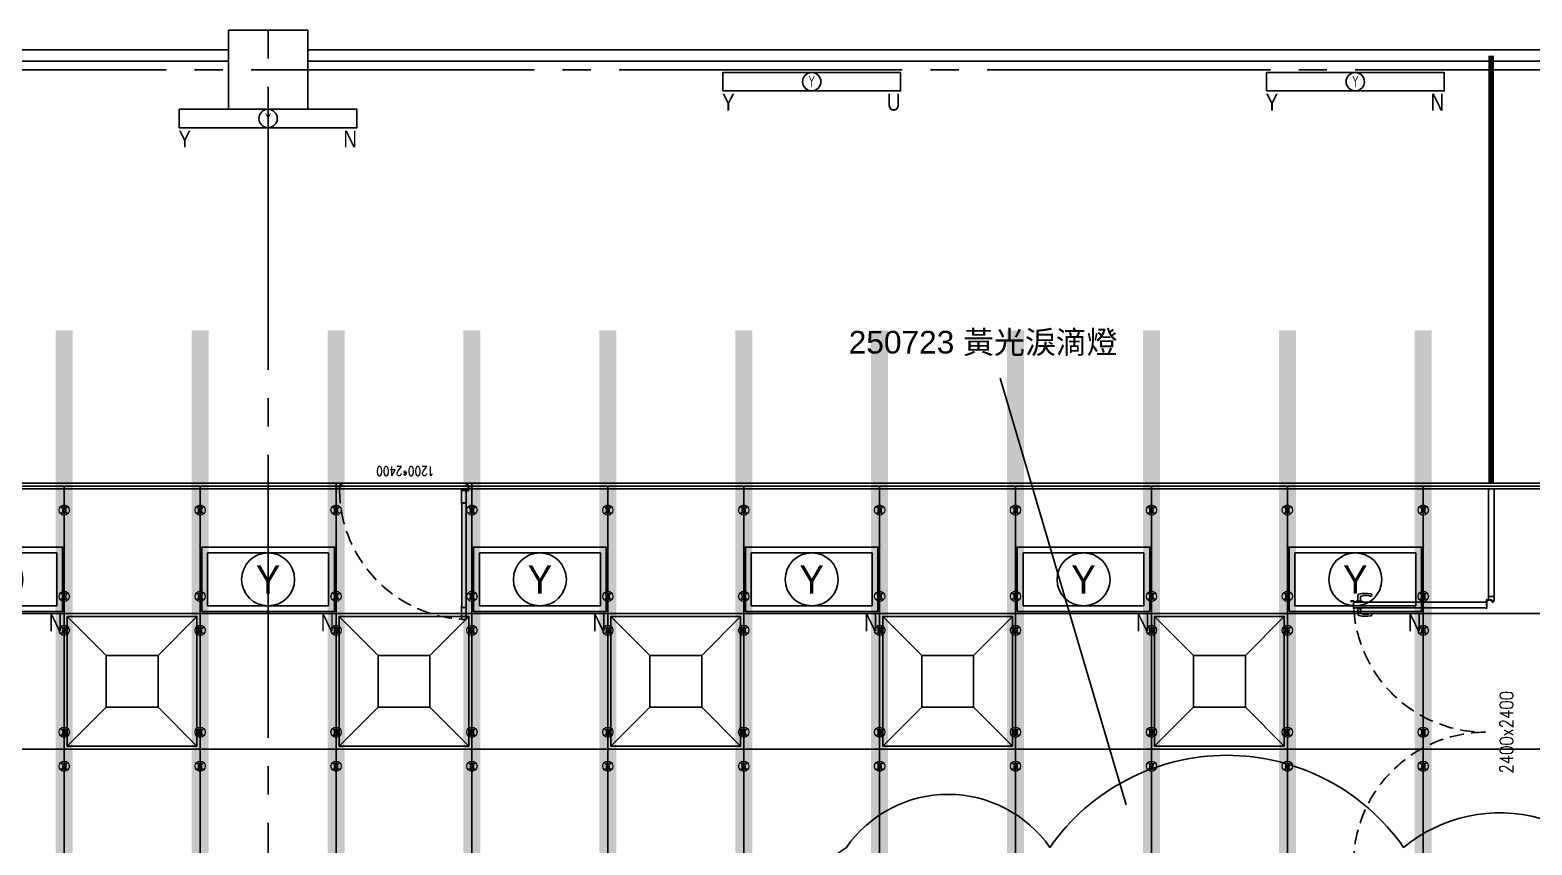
# Model space of a CAD drawing. Header units: millimetres. Extents: x -17313 to 27370, y -1010 to 13584.
# Drawn here: x 13710 to 15036, y 8316 to 9035 of the extents above; entities that cross this region are included whole.
import ezdxf
from ezdxf.enums import TextEntityAlignment as Align

# ---------------------------------------------------------------- set-up
doc = ezdxf.new("R2010")
doc.units = ezdxf.units.MM
doc.header["$LTSCALE"] = 100
for name, pattern in [('188K-SM-03-F10-ARCH-PA-Y2257103$0$AP5A-SM-03-F20-ARCH-PA-Y2230801+Y2230803$0$ALL-PA-TXT-Y2221201$0$DASHED', [19.05, 12.7, -6.35]), ('188K-SM-03-F10-ARCH-PA-Y2257103$0$DASHED', [19.05, 12.7, -6.35]), ('X-S-FAB-L10$0$COL-CEN-LIN', [3.25, 2.5, -0.25, 0.25, -0.25])]:
    doc.linetypes.add(name, pattern=pattern)
for name, color, linetype in [('0-XREF', 7, 'Continuous'), ('188K-SM-03-F10-ARCH-CEIL-Y2257103$0$K-CEIL-4.2', 8, 'Continuous'), ('188K-SM-03-F10-ARCH-CEIL-Y2257103$0$K-CEIL-4.2-AREA', 8, 'Continuous'), ('188K-SM-03-F10-ARCH-CEIL-Y2257103$0$K-鋼構', 121, 'Continuous'), ('188K-SM-03-F10-ARCH-PA-Y2257103$0$K-Divider-7.5', 53, 'Continuous'), ('188K-SM-03-F10-ARCH-PA-Y2257103$0$K-Door', 53, 'Continuous'), ('188K-SM-03-F10-ARCH-PA-Y2257103$0$K-P1S-4.2-單抗', 53, 'Continuous'), ('188K-SM-03-F10-ARCH-PA-Y2257103$0$K-P2D-4.2-雙抗', 53, 'Continuous'), ('188K-SM-03-F10-ARCH-PA-Y2257103$0$K-岩棉 2hr 7.5-非抗', 53, 'Continuous'), ('188K-SM-06-F10-ELEC-LIGHT-Y2257103$0$E-LIGHT(Y)-N', 8, 'Continuous'), ('188K-SM-06-F10-ELEC-LIGHT-Y2257103$0$E-LIGHT(Y)-U XLPE', 8, 'Continuous'), ('188K-SM-06-F10-ELEC-LIGHT-Y2257103$0$E-釋疑', 8, 'Continuous'), ('188K-SM-06-F10-HVAC-FFU-Y2257103$0$AC-FFU-ULPA+化學濾網-', 6, 'Continuous'), ('X-S-FAB-L10$0$0-DIM-TXT', 8, 'Continuous'), ('X-S-FAB-L10$0$BLOCK', 8, 'Continuous'), ('X-S-FAB-L10$0$CCL', 8, 'X-S-FAB-L10$0$COL-CEN-LIN'), ('X-S-FAB-L10$0$COL-S', 8, 'Continuous')]:
    doc.layers.add(name, color=color, linetype=linetype)
doc.layers.add('188K-SM-03-F10-ARCH-CEIL-Y2257103$0$K-吊點-標準', color=8, linetype='Continuous', lineweight=9)
doc.layers.add('188K-SM-06-F10-ELEC-LIGHT-Y2257103$0$Defpoints-CAS', color=8, linetype='Continuous', plot=False)
doc.styles.add('188K-SM-03-F10-ARCH-PA-Y2257103$0$14P7-XFDP10$0$AA-TXT', font='simplex.shx', dxfattribs={"width": 0.8, "bigfont": 'chineset.shx'})
doc.styles.add('188K-SM-03-F10-ARCH-PA-Y2257103$0$AP5A-SM-03-F20-ARCH-PA-Y2230801+Y2230803$0$ALL-PA-TXT-Y2221201$0$Standard', font='txt.shx', dxfattribs={"bigfont": 'chineset.shx'})
doc.styles.add('188K-SM-06-F10-ELEC-LIGHT-Y2257103$0$AE', font='isocp.shx', dxfattribs={"bigfont": 'chineset.shx'})
doc.styles.add('188K-SM-06-F10-ELEC-LIGHT-Y2257103$0$Standard', font='arial.ttf')
doc.styles.add('188K-SM-06-F10-ELEC-LIGHT-Y2257103$0$xCI-5-F20-03-燈具$0$Standard', font='')
doc.styles.add('X-S-FAB-L10$0$CHINA', font='simplex.shx', dxfattribs={"width": 0.75, "bigfont": 'chineset.shx'})
doc.styles.add('X-S-FAB-L10$0$Standard', font='', dxfattribs={"width": 0.8})
doc.styles.add('X-S-FAB-L10$0$TG_NOTE_TEXT', font='simplex.shx', dxfattribs={"width": 0.75, "bigfont": 'chineset.shx'})
doc.styles.get('188K-SM-06-F10-ELEC-LIGHT-Y2257103$0$xCI-5-F20-03-燈具$0$Standard').set_extended_font_data('PMingLiU')
doc.styles.get('X-S-FAB-L10$0$Standard').set_extended_font_data('Microsoft JhengHei')

# ---------------------------------------------------------------- blocks, each defined once
blk = doc.blocks.new('188K-SM-06-F10-HVAC-FFU-Y2257103$0$H-FFU-ULPA+化濾')
for p, q in [((-82.9, 82.9), (-117.2, 117.3)), ((-37.1, 82.9), (-2.7, 117.3)), ((-117.2, 2.8), (-82.9, 37.1)), ((-2.7, 2.8), (-37.1, 37.1))]:
    blk.add_line(p, q)
for points in [[(-2.7, 2.8), (-2.7, 117.3), (-117.2, 117.3), (-117.2, 2.8)], [(-37.1, 37.1), (-37.1, 82.9), (-82.9, 82.9), (-82.9, 37.1)]]:
    blk.add_lwpolyline(points, close=True)
at = {"layer": 'DefPoints'}
blk.add_lwpolyline([(-120, 120), (0, 120), (0, 0), (-120, 0)], close=True, dxfattribs=at)
blk = doc.blocks.new('188K-SM-06-F10-HVAC-FFU-Y2257103')
at = {"layer": '188K-SM-06-F10-HVAC-FFU-Y2257103$0$AC-FFU-ULPA+化學濾網-', "xscale": -1}
for p in [(13740, 8400), (13980, 8400), (14220, 8400), (14460, 8400), (14700, 8400)]:
    blk.add_blockref('188K-SM-06-F10-HVAC-FFU-Y2257103$0$H-FFU-ULPA+化濾', p, dxfattribs=at)
blk = doc.blocks.new('X-S-FAB-L10$0$FAB2-L05')
at = {"layer": 'X-S-FAB-L10$0$CCL'}
for p, q in [((-12240, 11005), (-12240, 0)), ((-26880, 9720), (1210, 9720))]:
    blk.add_line(p, q, dxfattribs=at)
at = {"layer": 'X-S-FAB-L10$0$COL-S'}
blk.add_lwpolyline([(-12275, 9755), (-12205, 9755), (-12205, 9685), (-12275, 9685)], close=True, dxfattribs=at)
blk = doc.blocks.new('X-S-FAB-L10')
at = {"layer": 'X-S-FAB-L10$0$COL-S'}
for p, q in [((13885, 9035), (13955, 9035)), ((13885, 8965), (13885, 9035)), ((13955, 9035), (13955, 8965)), ((13955, 8965), (13885, 8965))]:
    blk.add_line(p, q, dxfattribs=at)
at = {"layer": 'X-S-FAB-L10$0$BLOCK'}
blk.add_blockref('X-S-FAB-L10$0$FAB2-L05', (26160, -720), dxfattribs=at)
at = {"style": 'X-S-FAB-L10$0$TG_NOTE_TEXT', "width": 0.5, "flags": 1}
for p in [(7463.301, 9020), (18268.251, 8649), (11197.77, 4800.167), (16485.801, 4800.167), (25420.27, 2635), (13360, 320.001, 0), (7463.301, -33.333)]:
    blk.add_attdef('WH', text='', height=20, dxfattribs=at).set_placement(p, align=Align.BOTTOM_LEFT)
at = {"width": 0.5}
for style, p in [('X-S-FAB-L10$0$TG_NOTE_TEXT', (7585, 9020)), ('X-S-FAB-L10$0$TG_NOTE_TEXT', (18389.95, 8649)), ('X-S-FAB-L10$0$TG_NOTE_TEXT', (11117.5, 4813.5)), ('X-S-FAB-L10$0$TG_NOTE_TEXT', (16607.5, 4813.5)), ('X-S-FAB-L10$0$TG_NOTE_TEXT', (25350, 2635)), ('X-S-FAB-L10$0$Standard', (13129.375, 325.001, 0)), ('X-S-FAB-L10$0$TG_NOTE_TEXT', (7585, -20))]:
    blk.add_attdef('DESC', text='', height=10, dxfattribs=dict(at, style=style)).set_placement(p, align=Align.BOTTOM_LEFT)
for tag, style, p in [('TYPE', 'X-S-FAB-L10$0$TG_NOTE_TEXT', (7619.286, 9020)), ('NO', 'X-S-FAB-L10$0$TG_NOTE_TEXT', (7650.095, 9020)), ('TYPE', 'X-S-FAB-L10$0$TG_NOTE_TEXT', (18424.236, 8649)), ('NO', 'X-S-FAB-L10$0$TG_NOTE_TEXT', (18455.045, 8649)), ('NO', 'X-S-FAB-L10$0$TG_NOTE_TEXT', (11088.595, 4813.5)), ('TYPE', 'X-S-FAB-L10$0$TG_NOTE_TEXT', (11151.786, 4813.5)), ('TYPE', 'X-S-FAB-L10$0$TG_NOTE_TEXT', (16641.786, 4813.5)), ('NO', 'X-S-FAB-L10$0$TG_NOTE_TEXT', (16672.595, 4813.5)), ('NO', 'X-S-FAB-L10$0$TG_NOTE_TEXT', (25313, 2635)), ('TYPE', 'X-S-FAB-L10$0$TG_NOTE_TEXT', (25350, 2635)), ('NO', 'X-S-FAB-L10$0$Standard', (13100, 320.001, 0)), ('TYPE', 'X-S-FAB-L10$0$Standard', (13129.375, 320.001, 0)), ('TYPE', 'X-S-FAB-L10$0$TG_NOTE_TEXT', (7619.286, -20)), ('NO', 'X-S-FAB-L10$0$TG_NOTE_TEXT', (7650.095, -20))]:
    blk.add_attdef(tag, text='', height=10, dxfattribs=dict(at, style=style)).set_placement(p, align=Align.BOTTOM_RIGHT)
at = {"style": 'X-S-FAB-L10$0$TG_NOTE_TEXT', "width": 0.5, "flags": 1}
for rotation, p in [(180, (43, 7480)), (180, (943, 7480)), (90, (24310, 3717.77)), (270, (17080, 1711.699))]:
    blk.add_attdef('WH', text='', height=20, rotation=rotation, dxfattribs=at).set_placement(p, align=Align.BOTTOM_LEFT)
at = {"width": 0.5}
for rotation, style, p in [(180, 'X-S-FAB-L10$0$Standard', (317.625, 7480)), (180, 'X-S-FAB-L10$0$Standard', (1217.625, 7480)), (90, 'X-S-FAB-L10$0$TG_NOTE_TEXT', (24310, 3647.5)), (270, 'X-S-FAB-L10$0$TG_NOTE_TEXT', (17080, 1605))]:
    blk.add_attdef('DESC', text='', height=10, rotation=rotation, dxfattribs=dict(at, style=style)).set_placement(p, align=Align.BOTTOM_LEFT)
for tag, rotation, style, p in [('TYPE', 180, 'X-S-FAB-L10$0$Standard', (317.625, 7480)), ('NO', 180, 'X-S-FAB-L10$0$Standard', (347, 7480)), ('TYPE', 180, 'X-S-FAB-L10$0$Standard', (1217.625, 7480)), ('NO', 180, 'X-S-FAB-L10$0$Standard', (1247, 7480)), ('TYPE', 90, 'X-S-FAB-L10$0$TG_NOTE_TEXT', (24310, 3647.5)), ('NO', 90, 'X-S-FAB-L10$0$TG_NOTE_TEXT', (24310, 3610.5)), ('TYPE', 270, 'X-S-FAB-L10$0$TG_NOTE_TEXT', (17080, 1605)), ('NO', 270, 'X-S-FAB-L10$0$TG_NOTE_TEXT', (17080, 1573))]:
    blk.add_attdef(tag, text='', height=10, rotation=rotation, dxfattribs=dict(at, style=style)).set_placement(p, align=Align.BOTTOM_RIGHT)
at = {"layer": 'X-S-FAB-L10$0$0-DIM-TXT', "style": 'X-S-FAB-L10$0$CHINA', "width": 0.75}
for p in [(667.414, 7855.1, -2689.4), (22627.353, 6728.814), (25644.722, 6728.814), (24778.787, 5569.051), (1118.252, 4980), (417.801, 4594.623), (23874.84, 4355), (22927.43, 4330.122), (23749.869, 3901.367), (417.801, 3765.236), (1118.252, 3730), (417.801, 3115.79), (536.882, 2227.832), (16908.994, 1782.652), (888.445, 880.466), (16977.43, 750), (18878.841, 750), (25641.221, 553.233), (21364.03, 526.894)]:
    blk.add_attdef('HIG', text='', height=80, dxfattribs=at).set_placement(p, align=Align.MIDDLE_LEFT)
blk = doc.blocks.new('188K-SM-03-F10-ARCH-CEIL-Y2257103$0$A$C2CA95053')
h = blk.add_hatch(color=256)
edge = h.paths.add_edge_path()
edge.add_arc((0, 0), 0.5, 0, 360)
for p, q in [((3.2, 3.2), (-3.2, -3.2)), ((3.2, -3.2), (-3.2, 3.2))]:
    blk.add_line(p, q)
blk.add_lwpolyline([(-1.6, 2.5), (-1.6, -2.5), (1.6, -2.5), (1.6, 2.5)], close=True)
for radius in [4.5, 0.5]:
    blk.add_circle((0, 0), radius)
blk = doc.blocks.new('188K-SM-03-F10-ARCH-CEIL-Y2257103$0$天花板吊點-附調整片 - 3_8_螺桿吊架 100 mm 高調整片-V1-1FL')
blk.add_blockref('188K-SM-03-F10-ARCH-CEIL-Y2257103$0$A$C2CA95053', (0, 0))
blk = doc.blocks.new('188K-SM-03-F10-ARCH-CEIL-Y2257103')
at = {"layer": '188K-SM-03-F10-ARCH-CEIL-Y2257103$0$K-CEIL-4.2'}
for p, q in [((13740, 312.7), (13740, 8632.2)), ((13860, 312.7), (13860, 8632.2)), ((13980, 312.7), (13980, 8632.2)), ((14100, 312.7), (14100, 8632.2)), ((14220, 42.7), (14220, 8632.2)), ((14340, 42.7), (14340, 8632.2)), ((14460, 42.7), (14460, 8632.2)), ((14580, 42.7), (14580, 8632.2)), ((14700, 42.7), (14700, 8632.2)), ((14820, 42.7), (14820, 8632.2)), ((14940, 312.7), (14940, 8632.2)), ((19317.2, 8520), (1767.7, 8520)), ((19317.2, 8400), (1767.7, 8400))]:
    blk.add_line(p, q, dxfattribs=at)
at = {"layer": '188K-SM-03-F10-ARCH-CEIL-Y2257103$0$K-CEIL-4.2-AREA', "elevation": 0}
blk.add_lwpolyline([(16747.2, 312.7), (14882.2, 312.7), (14882.2, 42.7), (14157.7, 42.7), (14157.7, 312.7), (1847.7, 312.7), (1847.7, 8305.8), (1767.7, 8305.8), (1767.7, 8632.2), (17592.2, 8632.2)], dxfattribs=at)
at = {"layer": '188K-SM-03-F10-ARCH-CEIL-Y2257103$0$K-鋼構', "const_width": 15, "elevation": 0}
for points in [[(13740, 8769.9), (13740, 310)], [(13860, 8769.9), (13860, 310)], [(13980, 8769.9), (13980, 310)], [(14100, 8769.9), (14100, 310)], [(14220, 8769.9), (14220, 50)], [(14340, 8769.9), (14340, 50)], [(14460, 8769.9), (14460, 50)], [(14580, 8769.9), (14580, 50)], [(14700, 8769.9), (14700, 50)], [(14820, 8769.9), (14820, 50)], [(14940, 8769.9), (14940, 230)]]:
    blk.add_lwpolyline(points, dxfattribs=at)
at = {"layer": '188K-SM-03-F10-ARCH-CEIL-Y2257103$0$K-吊點-標準', "color": 170, "lineweight": 18, "rotation": 179.9999999999997}
for p in [(13740, 8611.2), (13860, 8611.2), (13980, 8611.2), (14100, 8611.2), (14220, 8611.2), (14340, 8611.2), (14460, 8611.2), (14580, 8611.2), (14700, 8611.2), (14820, 8611.2), (14940, 8611.2), (13740, 8535), (13860, 8535), (13980, 8535), (14100, 8535), (14220, 8535), (14340, 8535), (14460, 8535), (14580, 8535), (14700, 8535), (14820, 8535), (14940, 8535), (13740, 8505), (13860, 8505), (13980, 8505), (14100, 8505), (14220, 8505), (14340, 8505), (14460, 8505), (14580, 8505), (14700, 8505), (14820, 8505), (14940, 8505), (13740, 8415), (13860, 8415), (13980, 8415), (14100, 8415), (14220, 8415), (14340, 8415), (14460, 8415), (14580, 8415), (14700, 8415), (14820, 8415), (14940, 8415), (13740, 8385), (13860, 8385), (13980, 8385), (14100, 8385), (14220, 8385), (14340, 8385), (14460, 8385), (14580, 8385), (14700, 8385), (14820, 8385), (14940, 8385)]:
    blk.add_blockref('188K-SM-03-F10-ARCH-CEIL-Y2257103$0$天花板吊點-附調整片 - 3_8_螺桿吊架 100 mm 高調整片-V1-1FL', p, dxfattribs=at)
blk = doc.blocks.new('188K-SM-03-F10-ARCH-PA-Y2257103$0$單開庫板門-1200x2400)圓型拉環鎖+輔助鎖)')
at = {"ltscale": 0.1}
for p, q in [((26008.6, -11403.6), (26004.5, -11403.6)), ((26004.5, -11403.6), (26004.5, -11414.1)), ((26008.6, -11414.1), (26008.6, -11403.6)), ((26004.5, -11414.1), (26004.5, -11415.3)), ((26004.5, -11414.1), (26008.6, -11414.1)), ((26004.5, -11415.4), (26004.6, -11415.5)), ((26008.6, -11414), (26004.6, -11414)), ((26004.6, -11414.3), (26004.6, -11414.2)), ((26004.6, -11415.3), (26004.6, -11414.5)), ((26004.7, -11414.1), (26006.5, -11414.1)), ((26005.1, -11414.4), (26004.7, -11414.4)), ((26004.7, -11414.5), (26005.1, -11414.5)), ((26004.7, -11414.5), (26004.7, -11506)), ((26004.7, -11506), (26004.7, -11414.5)), ((26004.7, -11414.5), (26004.7, -11414.5)), ((26004.7, -11415.4), (26004.7, -11415.3)), ((26005.2, -11414.4), (26005.2, -11414.4)), ((26006.5, -11414.1), (26006.6, -11414.1)), ((26006.6, -11414.1), (26006.6, -11414.1)), ((26006.6, -11414.1), (26008.4, -11414.1)), ((26008.4, -11414.4), (26008, -11414.4)), ((26008, -11414.4), (26008, -11414.4)), ((26008, -11414.5), (26008.4, -11414.5)), ((26008.4, -11506), (26008.4, -11414.5)), ((26008.4, -11414.5), (26008.4, -11414.5)), ((26008.4, -11414.5), (26008.4, -11506)), ((26008.4, -11415.3), (26008.4, -11415.4)), ((26008.5, -11414.2), (26008.5, -11414.3)), ((26008.5, -11414.5), (26008.5, -11415.3)), ((26008.5, -11415.5), (26008.6, -11415.4)), ((26008.6, -11415.3), (26008.6, -11414.1)), ((26008.6, -11506.4), (26004.5, -11506.4)), ((26004.5, -11506.4), (26004.5, -11518)), ((26004.7, -11506), (26004.7, -11506)), ((26008.4, -11506), (26008.4, -11506)), ((26008.6, -11518), (26008.6, -11506.4)), ((25999.5, -11519.7), (25999.5, -11523.2)), ((26002.5, -11519.1), (26000, -11519.1)), ((26000, -11523.7), (26002.4, -11523.7)), ((26002.4, -11523.7), (26004.1, -11522.6)), ((26002.9, -11518.5), (26002.6, -11518.5)), ((26002.6, -11518.5), (26002.6, -11521)), ((26002.6, -11521.9), (26002.6, -11519.3)), ((26002.6, -11521), (26002.9, -11521)), ((26003.4, -11521.9), (26002.6, -11521.9)), ((26002.9, -11521), (26002.9, -11518.5)), ((26003.3, -11522.2), (26003.3, -11522)), ((26003.3, -11522), (26003.4, -11522)), ((26004, -11522.2), (26003.3, -11522.2)), ((26008.3, -11517.5), (26003.6, -11517.5)), ((26003.6, -11517.5), (26003.6, -11517.7)), ((26003.6, -11517.7), (26008.3, -11517.7)), ((26004.1, -11521.9), (26003.9, -11521.9)), ((26003.9, -11522), (26004, -11522)), ((26004, -11522), (26004, -11522.2)), ((26004.2, -11522.4), (26004.2, -11521.9)), ((26004.5, -11518), (26008.6, -11518)), ((26008.3, -11517.7), (26008.3, -11517.5)), ((26114.8, -11521.9), (26115.1, -11521.9)), ((26114.8, -11522.4), (26114.8, -11521.9)), ((26114.9, -11522), (26114.9, -11522.2)), ((26115.1, -11522), (26114.9, -11522)), ((26114.9, -11522.2), (26115.7, -11522.2)), ((26116.6, -11523.7), (26114.9, -11522.6)), ((26115.5, -11521.9), (26116.3, -11521.9)), ((26115.7, -11522), (26115.5, -11522)), ((26115.7, -11522.2), (26115.7, -11522)), ((26116.3, -11521.9), (26116.3, -11519.3)), ((26116.5, -11519.1), (26119, -11519.1)), ((26119, -11523.7), (26116.6, -11523.7)), ((26119.5, -11519.7), (26119.5, -11523.2))]:
    blk.add_line(p, q, dxfattribs=at)
blk.add_lwpolyline([(26006.6, -11506.4), (26006.5, -11506.3), (26004.7, -11506.3, -0.414214), (26004.6, -11506.3), (26004.6, -11506.1, -0.414214), (26004.7, -11506.1), (26005.1, -11506.1, 0.414214), (26005.2, -11506.1), (26005.2, -11506, 0.414214), (26005.1, -11506), (26004.7, -11506, -0.414214), (26004.6, -11506), (26004.6, -11505.2, -0.414214), (26004.7, -11505.2), (26004.7, -11505.2, 0.414214), (26004.7, -11505.2), (26004.7, -11505, 0.72636), (26004.6, -11505), (26004.5, -11505.1, 0.158507), (26004.5, -11505.2), (26004.5, -11506.4, 0.414214), (26004.6, -11506.5), (26008.6, -11506.5, 0.414214), (26008.6, -11506.4), (26008.6, -11505.2, 0.158507), (26008.6, -11505.1), (26008.5, -11505, 0.72636), (26008.4, -11505), (26008.4, -11505.2, 0.414214), (26008.5, -11505.2, -0.414214), (26008.5, -11505.2), (26008.5, -11506, -0.414214), (26008.4, -11506), (26008, -11506, 0.414214), (26008, -11506), (26008, -11506.1, 0.414214), (26008, -11506.1), (26008.4, -11506.1, -0.414214), (26008.5, -11506.1), (26008.5, -11506.3, -0.414214), (26008.4, -11506.3), (26006.6, -11506.3)], format="xyb", close=True, dxfattribs=at)
for points in [[(25999.5, -11518.9), (25999.5, -11523.9)], [(26119.5, -11518.9), (26119.5, -11523.9)]]:
    blk.add_lwpolyline(points)
at = {"linetype": '188K-SM-03-F10-ARCH-PA-Y2257103$0$AP5A-SM-03-F20-ARCH-PA-Y2230801+Y2230803$0$ALL-PA-TXT-Y2221201$0$DASHED', "ltscale": 0.01}
blk.add_arc((26001.1, -11518.7), 115.3, 359.8531, 85.8135, dxfattribs=at)
at = {"ltscale": 0.1}
for centre, radius, start, end in [((26004.6, -11414.1), 0.0313, 90, 180), ((26004.6, -11415.3), 0.0313, 180, 216.0274), ((26004.7, -11414.2), 0.0313, 90, 180), ((26004.7, -11414.3), 0.0313, 180, 270), ((26004.7, -11414.5), 0.0313, 90, 180), ((26004.7, -11415.3), 0.0209, 180, 270), ((26004.7, -11415.4), 0.0313, 216.0274, 360), ((26004.7, -11415.3), 0.0209, 360, 90), ((26005.1, -11414.4), 0.0313, 270, 0), ((26005.1, -11414.4), 0.0313, 0, 90), ((26008, -11414.4), 0.0313, 90, 180), ((26008, -11414.4), 0.0313, 180, 270), ((26008.4, -11414.2), 0.0313, 360, 90), ((26008.4, -11414.3), 0.0313, 270, 0), ((26008.4, -11414.5), 0.0313, 0, 90), ((26008.5, -11415.3), 0.0209, 90, 180), ((26008.5, -11415.4), 0.0313, 180, 323.9726), ((26008.5, -11415.3), 0.0209, 270, 360), ((26008.6, -11414.1), 0.0313, 360, 90), ((26008.6, -11415.3), 0.0313, 323.9726, 360)]:
    blk.add_arc(centre, radius, start, end, dxfattribs=at)
for centre, major_axis, start_param, end_param in [((26000, -11519.7), (0.369, -0.369), 2.356194, 3.926991), ((26000, -11523.2), (-0.369, -0.369), 5.497787, 7.068583), ((26002.5, -11519.3), (0.111, -0.111), 7.068583, 8.63938), ((26003.4, -11521.9), (-0.0369, -0.0369), 0.785398, 3.926991), ((26003.9, -11521.9), (-0.0369, -0.0369), 3.926991, 7.068583), ((26004.1, -11521.9), (0.0369, -0.0369), 7.068583, 8.63938), ((26003.9, -11522.4), (0.221, -0.221), 6.162283, 7.068583), ((26114.8, -11521.9), (-0.0369, -0.0369), -2.356194, -0.785398), ((26115.1, -11522.4), (-0.221, -0.221), -0.785398, 0.120903), ((26115.1, -11521.9), (0.0369, -0.0369), -0.785398, 2.356194), ((26115.5, -11521.9), (0.0369, -0.0369), 2.356194, 5.497787), ((26116.5, -11519.3), (-0.111, -0.111), -2.356194, -0.785398), ((26119, -11519.7), (-0.369, -0.369), 2.356194, 3.926991), ((26119, -11523.2), (0.369, -0.369), -0.785398, 0.785398)]:
    blk.add_ellipse(centre, major_axis=major_axis, ratio=1, start_param=start_param, end_param=end_param, dxfattribs=at)
at = {"ltscale": 0.1, "extrusion": (0, 0, -1)}
blk.add_ellipse((26003.1, -11517.9), major_axis=(-0.516, 0.516), ratio=1, start_param=5.497787, end_param=11.780972, dxfattribs=at)
at = {"color": 8, "ltscale": 0.1, "style": '188K-SM-03-F10-ARCH-PA-Y2257103$0$AP5A-SM-03-F20-ARCH-PA-Y2230801+Y2230803$0$ALL-PA-TXT-Y2221201$0$Standard', "width": 0.85}
blk.add_text('1200*2400', height=8, dxfattribs=at).set_placement((26058.4, -11534.4), align=Align.MIDDLE_CENTER)
blk = doc.blocks.new('188K-SM-03-F10-ARCH-PA-Y2257103$0$雙開門-2400×2400')
for p, q in [((225.2, 117.7), (223.8, 117.6)), ((229.2, 117.7), (225.2, 117.7)), ((225.2, 115.5), (229.2, 115.5)), ((229.2, 119), (229.2, 114.1)), ((230, 119), (229.2, 119)), ((229.2, 114.1), (230, 114.1)), ((230, 114.1), (230, 119)), ((0, 2.5), (0, -2.5)), ((0, -1.9), (0, 1.9)), ((0.6, 2.5), (3, 2.5)), ((3, 2.5), (3, 0.2)), ((3, 0.2), (3, 0.2)), ((239.4, 2.5), (237, 2.5)), ((237, 2.5), (237, -0.2)), ((237, -0.2), (237, 0)), ((240, 2.5), (240, -2.5)), ((240, -1.9), (240, 1.9)), ((3, -2.5), (0.6, -2.5)), ((4.7, -1.9), (3, -2.5)), ((3.7, -0.6), (3.9, -0.6)), ((3.9, -0.6), (4, -0.6)), ((4.1, -0.7), (4, -0.7)), ((4, -0.7), (4, -1.5)), ((4, -1.5), (4.6, -1.5)), ((4.5, -0.2), (4.1, -0.2)), ((4.1, -0.7), (4.1, -0.7)), ((4.6, -0.7), (4.5, -0.7)), ((4.5, -0.7), (4.5, -0.7)), ((4.6, -0.6), (4.7, -0.6)), ((4.6, -1.5), (4.6, -0.7)), ((4.7, -0.6), (4.8, -0.6)), ((5, -0.8), (5, -1.5)), ((235, -0.8), (235, -1.5)), ((235.3, -0.6), (235.2, -0.6)), ((235.4, -0.6), (235.3, -0.6)), ((235.3, -1.9), (237, -2.5)), ((235.4, -1.5), (235.4, -0.7)), ((235.4, -0.7), (235.5, -0.7)), ((236, -1.5), (235.4, -1.5)), ((235.5, -0.2), (235.9, -0.2)), ((235.5, -0.7), (235.5, -0.7)), ((235.9, -0.7), (235.9, -0.7)), ((235.9, -0.7), (236, -0.7)), ((236.1, -0.6), (236, -0.6)), ((236, -0.7), (236, -1.5)), ((236.3, -0.6), (236.1, -0.6)), ((237, -2.5), (239.4, -2.5))]:
    blk.add_line(p, q)
for points in [[(10.9, 121.6), (10.9, 123.4), (10.9, 121.6), (4.3, 121.6), (4.3, 121.5), (4.7, 121.5), (4.7, 120.4, 0.414214), (4.8, 120.3), (5, 120.3), (5, 120.4), (4.9, 120.4), (4.9, 121.4), (5, 121.4), (5, 4.1), (4.9, 4.1), (4.9, 5.1), (5, 5.1), (5, 5.2), (4.8, 5.2, 0.414214), (4.7, 5.1), (4.7, 4, 0.414214), (4.8, 3.8), (10.2, 3.8, 0.414214), (10.3, 4), (10.3, 5.1, 0.414214), (10.2, 5.2), (10, 5.2), (10, 5.1), (10.1, 5.1), (10.1, 4.1), (10, 4.1), (10, 121.4), (10.1, 121.4), (10.1, 120.4), (10, 120.4), (10, 120.3), (10.2, 120.3, 0.414214), (10.3, 120.4), (10.3, 121.4), (11.1, 121.4, 0.414214), (11.1, 121.4), (11.1, 123.6, 0.414214), (11.1, 123.7), (10.3, 123.7), (10.3, 123.4), (10.9, 123.4)], [(235.9, 121.6), (235.9, 123.4), (235.9, 121.6), (229.3, 121.6), (229.3, 121.5), (229.7, 121.5), (229.7, 120.4, 0.414214), (229.8, 120.3), (230, 120.3), (230, 120.4), (229.9, 120.4), (229.9, 121.4), (230, 121.4), (230, 4.1), (229.9, 4.1), (229.9, 5.1), (230, 5.1), (230, 5.2), (229.8, 5.2, 0.414214), (229.7, 5.1), (229.7, 4, 0.414214), (229.8, 3.8), (235.2, 3.8, 0.414214), (235.3, 4), (235.3, 5.1, 0.414214), (235.2, 5.2), (235, 5.2), (235, 5.1), (235.1, 5.1), (235.1, 4.1), (235, 4.1), (235, 121.4), (235.1, 121.4), (235.1, 120.4), (235, 120.4), (235, 120.3), (235.2, 120.3, 0.414214), (235.3, 120.4), (235.3, 121.4), (236.1, 121.4, 0.414214), (236.1, 121.4), (236.1, 123.6, 0.414214), (236.1, 123.7), (235.3, 123.7), (235.3, 123.4), (235.9, 123.4)], [(235.8, 117.7), (239.8, 117.7), (241.2, 117.6, -0.327495), (242, 116.9, -0.089847), (242.2, 106.2, -1.144881), (240.3, 106.6, 0.137079), (240.3, 114.9, 0.349357), (239.8, 115.5), (235.8, 115.5)]]:
    blk.add_lwpolyline(points, format="xyb")
blk.add_lwpolyline([(235, 114.1), (235, 119), (235.8, 119), (235.8, 114.1)], close=True)
at = {"ltscale": 500}
for points in [[(3.3, 0.3), (3.3, 3.1), (3, 3.1), (3, 0.3)], [(8.5, 3.8), (4, 3.8), (4, 4.1), (8.5, 4.1)], [(231.5, 3.8), (236, 3.8), (236, 4.1), (231.5, 4.1)], [(236.7, -0.1), (236.7, 3.1), (237, 3.1), (237, -0.1)]]:
    blk.add_lwpolyline(points, close=True, dxfattribs=at)
at = {"linetype": '188K-SM-03-F10-ARCH-PA-Y2257103$0$DASHED', "ltscale": 0.01}
for centre, start, end in [((3.5, 5.1), 0, 85.9993), ((236.5, 5.1), 94.0007, 180)]:
    blk.add_arc(centre, 116.5, start, end, dxfattribs=at)
for centre, radius, start, end in [((0.6, 1.9), 0.598, 90, 180), ((3.9, 0.2), 0.855, 178.2453, 256.7344), ((236.3, 0), 0.659, 270, 360), ((239.4, 1.9), 0.598, 0, 90), ((0.6, -1.9), 0.598, 180, 270), ((4.3, -0.6), 0.427, 111.7868, 180), ((4, -0.7), 0.11, 360, 90), ((4.3, -0.6), 0.427, 0, 68.2132), ((4.6, -0.7), 0.11, 90, 180), ((4.5, -1.5), 0.5, 288.9704, 0), ((4.8, -0.8), 0.2, 0, 90), ((235.2, -0.8), 0.2, 90, 180), ((235.5, -1.5), 0.5, 180, 251.0296), ((235.7, -0.6), 0.427, 111.7868, 180), ((235.4, -0.7), 0.11, 360, 90), ((235.7, -0.6), 0.427, 0, 68.2132), ((236, -0.7), 0.11, 90, 180), ((239.4, -1.9), 0.598, 270, 360)]:
    blk.add_arc(centre, radius, start, end)
for centre, major_axis, start_param, end_param in [((252.5, 110.9), (-21.3, 21.3), 0.585307, 0.943734), ((223.8, 106.3), (-0.707, 0.707), 0.872811, 4.284184), ((223.9, 116.7), (0.624, 0.624), 0.866962, 2.13291), ((239.6, 110.8), (-10.9, 10.9), 0.51383, 1.058752), ((225.3, 114.9), (-0.417, 0.417), -0.669314, 0.675093)]:
    blk.add_ellipse(centre, major_axis=major_axis, ratio=1, start_param=start_param, end_param=end_param)
at = {"ltscale": 500, "extrusion": (0, 0, -1)}
blk.add_ellipse((3.5, 3.6), major_axis=(0.495, 0.495), ratio=1, start_param=3.926991, end_param=10.210176, dxfattribs=at)
at = {"ltscale": 500}
blk.add_ellipse((236.5, 3.6), major_axis=(-0.495, 0.495), ratio=1, start_param=3.926991, end_param=10.210176, dxfattribs=at)
at = {"color": 8, "style": '188K-SM-03-F10-ARCH-PA-Y2257103$0$14P7-XFDP10$0$AA-TXT', "width": 0.8}
blk.add_text('2400x2400', height=12, dxfattribs=at).set_placement((120, -13.5), align=Align.MIDDLE_CENTER)
blk = doc.blocks.new('188K-SM-03-F10-ARCH-PA-Y2257103')
at = {"layer": '188K-SM-03-F10-ARCH-PA-Y2257103$0$K-Divider-7.5', "const_width": 5, "elevation": 0}
blk.add_lwpolyline([(15000.1, 8635), (15000.1, 9012.5)], dxfattribs=at)
at = {"layer": '188K-SM-03-F10-ARCH-PA-Y2257103$0$K-P1S-4.2-單抗'}
for p, q in [((15195, 8635, 0), (7525, 8635, 0)), ((15195, 8630, 0), (7525, 8630, 0))]:
    blk.add_line(p, q, dxfattribs=at)
at = {"layer": '188K-SM-03-F10-ARCH-PA-Y2257103$0$K-P2D-4.2-雙抗'}
for p, q in [((14997.5, 8535), (14997.5, 8630)), ((14997.5, 8535), (14997.5, 8630)), ((14997.5, 8535), (14997.5, 8630)), ((15002.5, 8535), (15002.5, 8630)), ((15002.5, 8535), (15002.5, 8630)), ((15002.5, 8535), (15002.5, 8630))]:
    blk.add_line(p, q, dxfattribs=at)
at = {"layer": '188K-SM-03-F10-ARCH-PA-Y2257103$0$K-岩棉 2hr 7.5-非抗'}
for p, q in [((13885, 9017.5, 0), (12755, 9017.5, 0)), ((13885, 9007.5, 0), (12755, 9007.5, 0)), ((15085, 9017.5, 0), (13955, 9017.5, 0)), ((15085, 9007.5, 0), (13955, 9007.5, 0))]:
    blk.add_line(p, q, dxfattribs=at)
at = {"layer": '188K-SM-03-F10-ARCH-PA-Y2257103$0$K-Door'}
for name, p, rotation in [('188K-SM-03-F10-ARCH-PA-Y2257103$0$單開庫板門-1200x2400)圓型拉環鎖+輔助鎖)', (40099.5, -2888.9, 0), 180), ('188K-SM-03-F10-ARCH-PA-Y2257103$0$雙開門-2400×2400', (15000, 8295), 89.99999999999999)]:
    blk.add_blockref(name, p, dxfattribs=dict(at, rotation=rotation))
blk = doc.blocks.new('188K-SM-06-F10-ELEC-LIGHT-Y2257103$0$防塵防水燈(黃光)-CAS')
at = {"ltscale": 600}
blk.add_lwpolyline([(-78.5, -8.1), (78.5, -8.1), (78.5, 8.1), (-78.5, 8.1)], close=True, dxfattribs=at)
blk.add_circle((0, 0), 8.1, dxfattribs=at)
at = {"style": '188K-SM-06-F10-ELEC-LIGHT-Y2257103$0$AE', "width": 0.7}
blk.add_text('Y', height=10, dxfattribs=at).set_placement((0, 0), align=Align.MIDDLE)
at = {"style": '188K-SM-06-F10-ELEC-LIGHT-Y2257103$0$Standard', "width": 0.8}
for s, p in [('Y', (-68, -18.1)), ('N', (78.5, -18.1))]:
    blk.add_text(s, height=15, dxfattribs=at).set_placement(p, align=Align.MIDDLE_RIGHT)
blk = doc.blocks.new('*U379')
at = {"ltscale": 600}
blk.add_lwpolyline([(-78.5, -8.1), (78.5, -8.1), (78.5, 8.1), (-78.5, 8.1)], close=True, dxfattribs=at)
blk.add_circle((0, 0), 8.1, dxfattribs=at)
at = {"style": '188K-SM-06-F10-ELEC-LIGHT-Y2257103$0$AE', "width": 0.7}
blk.add_text('Y', height=10, dxfattribs=at).set_placement((0, 0), align=Align.MIDDLE)
at = {"style": '188K-SM-06-F10-ELEC-LIGHT-Y2257103$0$Standard', "width": 0.8}
for s, p in [('Y', (-68, -18.1)), ('U', (78.5, -18.1))]:
    blk.add_text(s, height=15, dxfattribs=at).set_placement(p, align=Align.MIDDLE_RIGHT)
blk = doc.blocks.new('188K-SM-06-F10-ELEC-LIGHT-Y2257103$0$背掀式無塵室燈具(黃光)-CAS')
at = {"color": 0}
for p, q in [((53.4, 23.4), (-53.4, 23.4)), ((-53.4, 23.4), (-53.4, -23.4)), ((53.4, -23.4), (53.4, 23.4)), ((-53.4, -23.4), (53.4, -23.4))]:
    blk.add_line(p, q, dxfattribs=at)
blk.add_lwpolyline([(-58.5, -28.5), (58.5, -28.5), (58.5, 28.5), (-58.5, 28.5)], close=True, dxfattribs=at)
blk.add_circle((0, 0), 23.4, dxfattribs=at)
at = {"layer": '188K-SM-06-F10-ELEC-LIGHT-Y2257103$0$Defpoints-CAS'}
for p in [(-60, 30), (-60, 30), (60, 30), (-60, -30), (60, -30)]:
    blk.add_point(p, dxfattribs=at)
at = {"color": 0, "style": '188K-SM-06-F10-ELEC-LIGHT-Y2257103$0$xCI-5-F20-03-燈具$0$Standard'}
blk.add_text('Y', height=25, dxfattribs=at).set_placement((0, 0), align=Align.MIDDLE)
at = {"style": '188K-SM-06-F10-ELEC-LIGHT-Y2257103$0$Standard', "width": 0.8}
blk.add_text('N', height=15, rotation=360, dxfattribs=at).set_placement((58.5, -38.5), align=Align.MIDDLE_RIGHT)
blk = doc.blocks.new('188K-SM-06-F10-ELEC-LIGHT-Y2257103')
at = {"layer": '188K-SM-06-F10-ELEC-LIGHT-Y2257103$0$E-釋疑'}
blk.add_line((14677.7, 8350.8), (14566.4, 8727.6), dxfattribs=at)
blk.add_lwpolyline([(14430.6, 8313.4, 0.520567), (14430.6, 7913.7, 0.520567), (14430.6, 7580.6, 0.520567), (14630.8, 7396, 0.520567), (14844.2, 7396, 0.520567), (15098.8, 7396, 0.520567), (15133.7, 7576.2, 0.520567), (15133.7, 7963.8, 0.520567), (15133.7, 8254.7, 0.520567), (14922.6, 8313.4, 0.520567), (14610.3, 8313.4, 0.520567)], format="xyb", close=True, dxfattribs=at)
at = {"layer": '188K-SM-06-F10-ELEC-LIGHT-Y2257103$0$E-LIGHT(Y)-N'}
for name, p in [('188K-SM-06-F10-ELEC-LIGHT-Y2257103$0$防塵防水燈(黃光)-CAS', (14880, 8989.4, 0)), ('188K-SM-06-F10-ELEC-LIGHT-Y2257103$0$防塵防水燈(黃光)-CAS', (13920, 8956.9)), ('188K-SM-06-F10-ELEC-LIGHT-Y2257103$0$背掀式無塵室燈具(黃光)-CAS', (13680, 8550)), ('188K-SM-06-F10-ELEC-LIGHT-Y2257103$0$背掀式無塵室燈具(黃光)-CAS', (13920, 8550)), ('188K-SM-06-F10-ELEC-LIGHT-Y2257103$0$背掀式無塵室燈具(黃光)-CAS', (14160, 8550)), ('188K-SM-06-F10-ELEC-LIGHT-Y2257103$0$背掀式無塵室燈具(黃光)-CAS', (14400, 8550)), ('188K-SM-06-F10-ELEC-LIGHT-Y2257103$0$背掀式無塵室燈具(黃光)-CAS', (14640, 8550)), ('188K-SM-06-F10-ELEC-LIGHT-Y2257103$0$背掀式無塵室燈具(黃光)-CAS', (14880, 8550))]:
    blk.add_blockref(name, p, dxfattribs=at)
at = {"layer": '188K-SM-06-F10-ELEC-LIGHT-Y2257103$0$E-LIGHT(Y)-U XLPE'}
blk.add_blockref('*U379', (14400, 8989.4), dxfattribs=at)
at = {"layer": '188K-SM-06-F10-ELEC-LIGHT-Y2257103$0$E-釋疑', "insert": (14432.7, 8769.4), "char_height": 20, "attachment_point": 1, "style": '188K-SM-06-F10-ELEC-LIGHT-Y2257103$0$Standard'}
blk.add_mtext_dynamic_manual_height_columns('250723{\\fArial|b0|i0|c136|p34; \\fPMingLiU|b0|i0|c136|p18;黃光淚滴燈}', width=546.416, gutter_width=12.5, heights=[0], dxfattribs=at)

msp = doc.modelspace()

# ---------------------------------------------------------------- block references
at = {"layer": '0-XREF'}
for name in ['188K-SM-06-F10-HVAC-FFU-Y2257103', 'X-S-FAB-L10', '188K-SM-06-F10-ELEC-LIGHT-Y2257103', '188K-SM-03-F10-ARCH-PA-Y2257103', '188K-SM-03-F10-ARCH-CEIL-Y2257103']:
    msp.add_blockref(name, (0, 0), dxfattribs=at)

doc.saveas('drawing.dxf')
